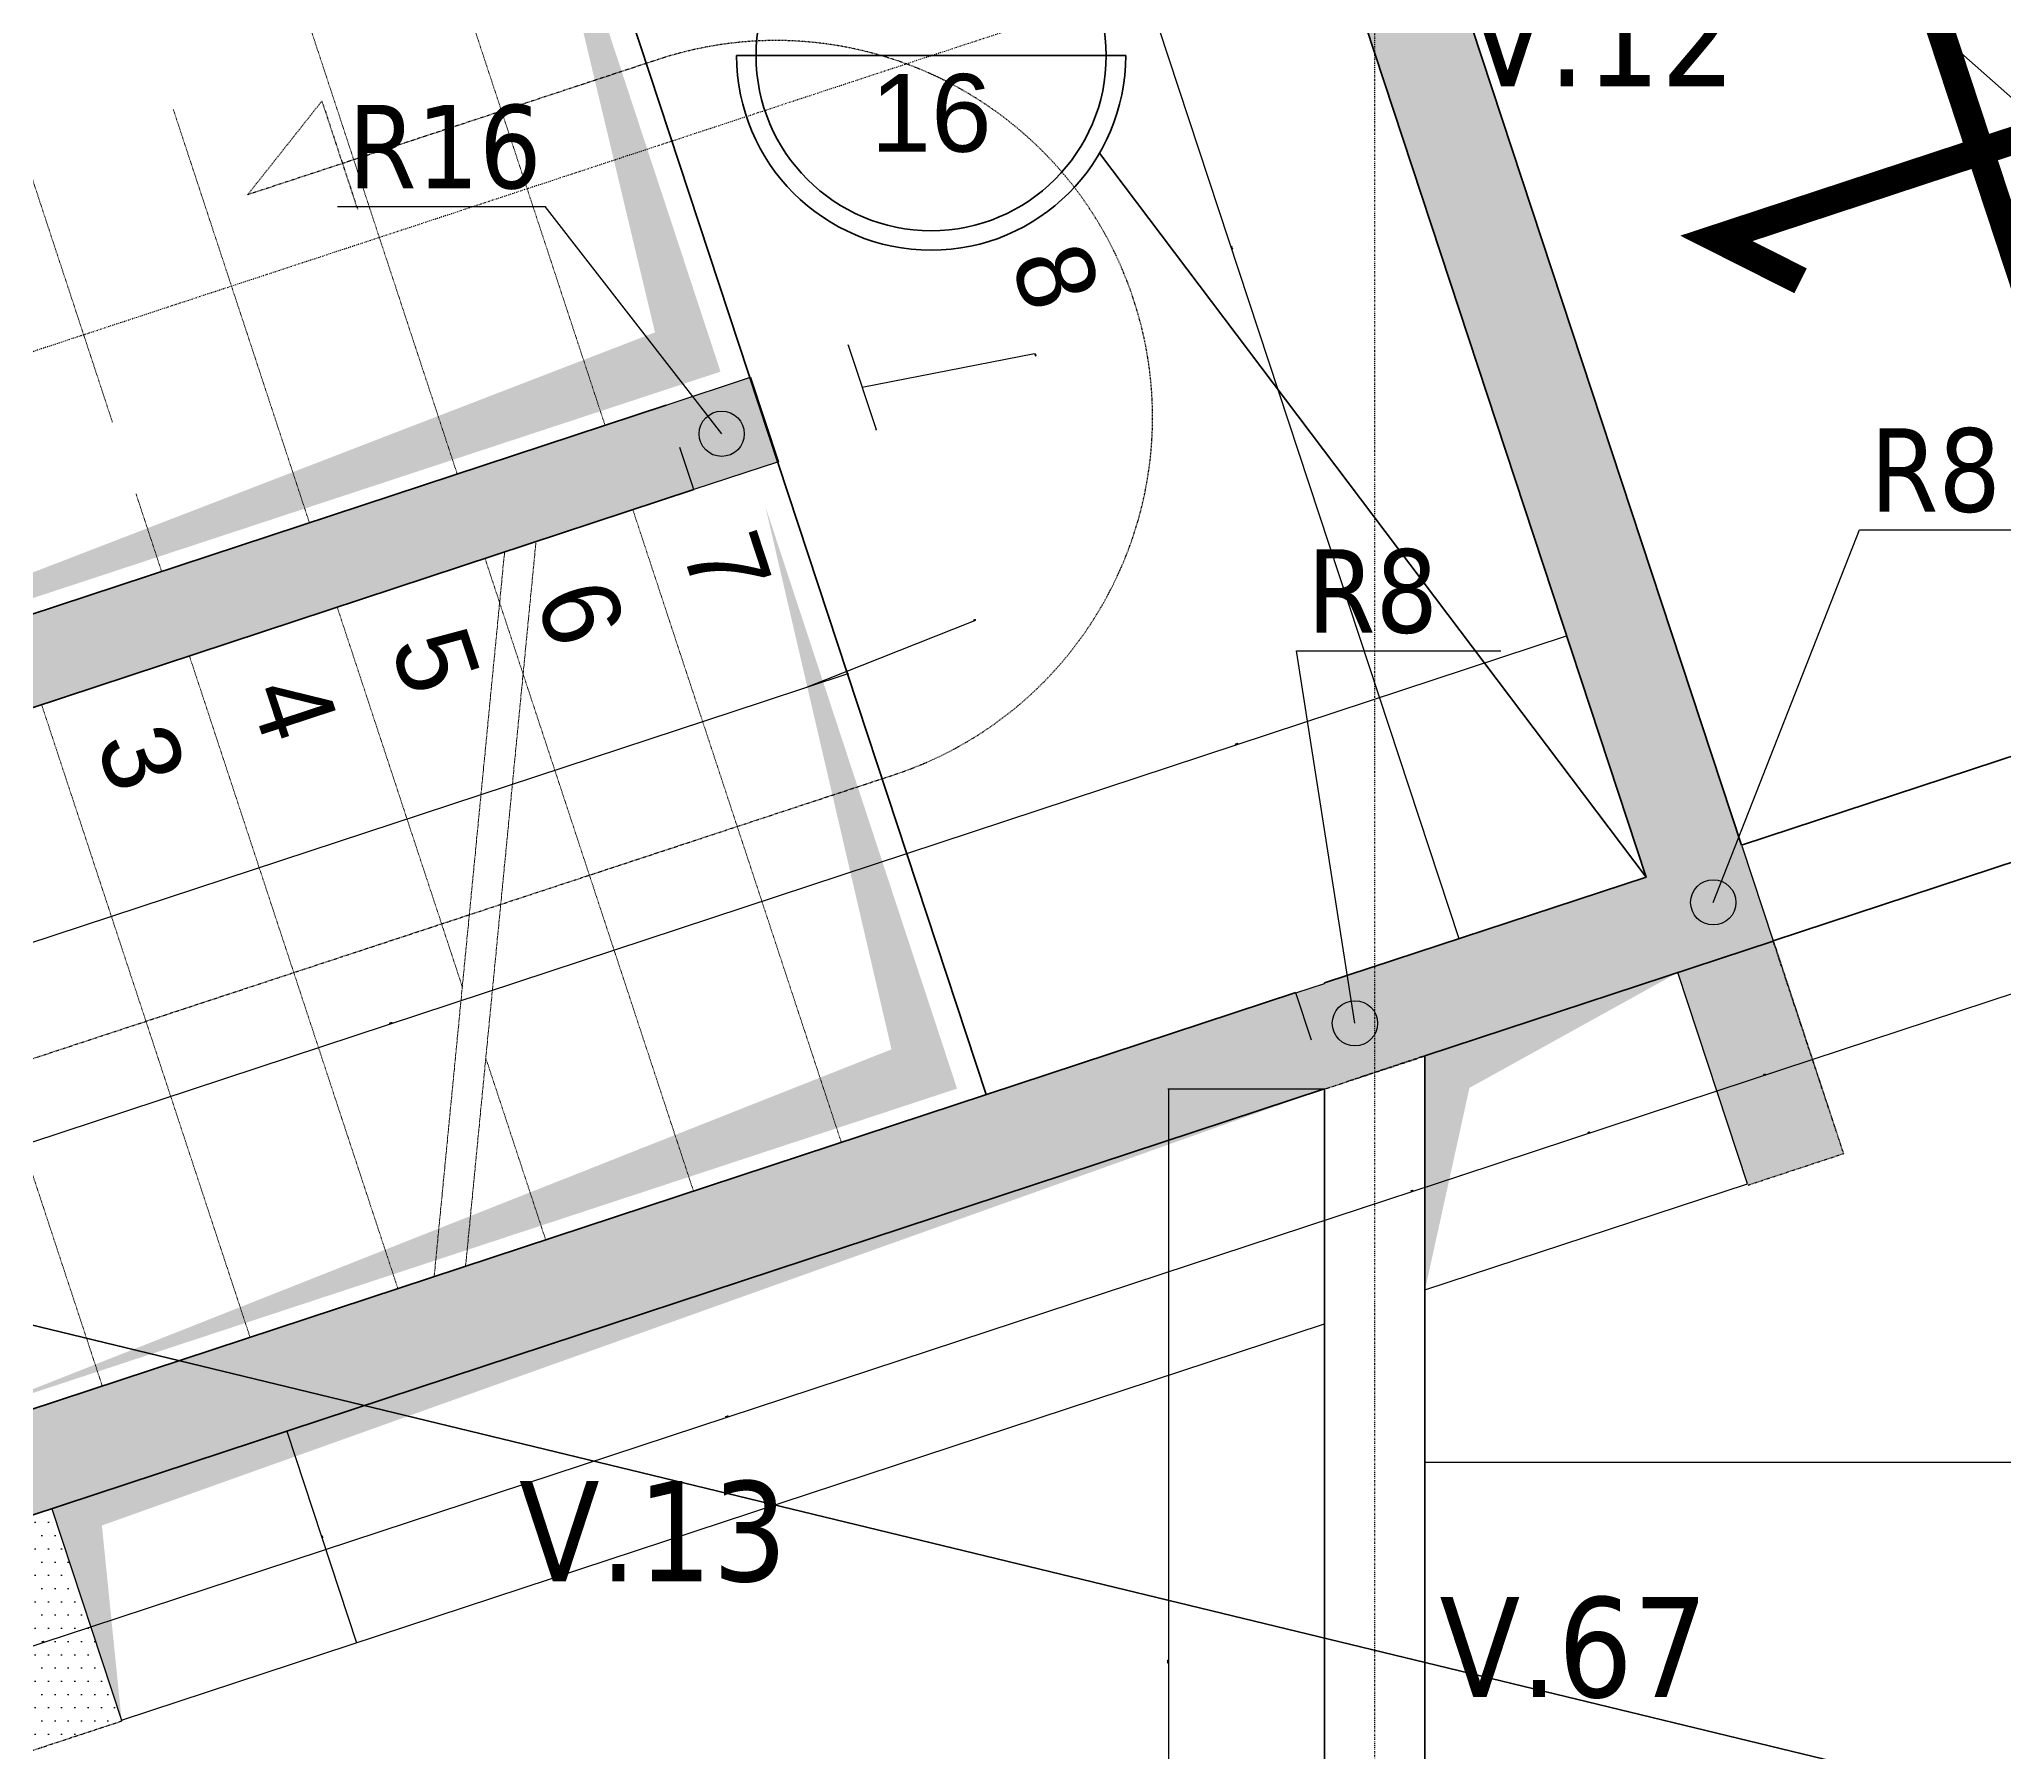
# Model space of a CAD drawing. Extents: x -12912 to 27386, y 1818 to 8189.
# Drawn here: x 118.1 to 471.7, y 6716.4 to 7024.7 of the extents above; entities that cross this region are included whole.
import ezdxf

# ---------------------------------------------------------------- set-up
doc = ezdxf.new("R2010")
doc.units = 0
doc.header["$MEASUREMENT"] = 0
for name, pattern in [('AXES2', [1.125, 0.75, -0.125, 0.125, -0.125]), ('CACHE2', [4.7625, 3.175, -1.5875]), ('GrDotted', [0.4, 0.1, -0.1, 0.1, -0.1]), ('GrFeatureAxis', [0.85, 0.25, -0.2, 0.1, -0.2, 0.1]), ('STRICHPUNKT2_S11', [0.9, 0.7, -0.1, 0, -0.1]), ('STRICHPUNKT2_S5', [1, 0.7, -0.1, 0.1, -0.1])]:
    doc.linetypes.add(name, pattern=pattern)
doc.layers.get('0').update_dxf_attribs({"linetype": 'CONTINUOUS'})
doc.layers.get('DEFPOINTS').update_dxf_attribs({"linetype": 'CONTINUOUS'})
for name, color, linetype in [('g-ax2', 1, 'AXES2'), ('g-tx', 7, 'CONTINUOUS'), ('K_ENT_M_Building_Coffrage PH Sous sol', 7, 'CONTINUOUS'), ('STR_AXES_REPERE', 1, 'CONTINUOUS'), ('STR_COTATION', 1, 'CONTINUOUS'), ('STR_dob_liaisons_voiles', 23, 'CONTINUOUS'), ('STR_RESV_DALLE', 11, 'CONTINUOUS'), ('STR_SURCH', 9, 'CACHE2'), ('STR_SURCH NIV 1', 9, 'CACHE2'), ('STR_TXT_V', 102, 'CONTINUOUS')]:
    doc.layers.add(name, color=color, linetype=linetype)
for name, color, linetype, lineweight in [('STR_AXES', 4, 'STRICHPUNKT2_S11', 25), ('STR_DALLES', 103, 'CONTINUOUS', 35), ('STR_dob_dalles', 130, 'CONTINUOUS', 35), ('STR_VOILES', 6, 'CONTINUOUS', 70)]:
    doc.layers.add(name, color=color, linetype=linetype, lineweight=lineweight)
doc.styles.add('EPAIS', font='TAHOMA.TTF')
doc.styles.add('GrDimensions', font='simplex.shx')
doc.dimstyles.new('GrDimensions', dxfattribs={"dimtxt": 0.09, "dimasz": 0.05, "dimexe": 0.07, "dimexo": 0, "dimgap": 0.05, "dimtad": 1, "dimzin": 0, "dimdsep": 46, "dimtxsty": 'GrDimensions', "dimblk": 'ARCHTICK', "dimblk1": 'ARCHTICK', "dimblk2": 'ARCHTICK', "dimcen": 0.09, "dimadec": 0, "dimazin": 0, "dimtfac": 1, "dimtdec": 4, "dimtmove": 0, "dimatfit": 3, "dimldrblk": 'OPEN30', "dimfxl": 0, "dimtolj": 1, "dimtzin": 0, "dimarcsym": 0})
doc.dimstyles.new('nOVO', dxfattribs={"dimscale": 1.3, "dimtxt": 0.09, "dimasz": 0.05, "dimexe": 0.07, "dimexo": 0, "dimgap": 0.05, "dimtad": 1, "dimzin": 0, "dimdsep": 46, "dimtxsty": 'GrDimensions', "dimblk": 'ARCHTICK', "dimcen": 0.09, "dimadec": 0, "dimazin": 0, "dimtfac": 1, "dimtmove": 0, "dimatfit": 3, "dimldrblk": 'OPEN30', "dimfxl": 0, "dimtolj": 1, "dimtzin": 0, "dimarcsym": 0})
doc.dimstyles.new('Novo_MALKO', dxfattribs={"dimscale": 1.3, "dimtxt": 0.09, "dimasz": 0.05, "dimexe": 0.07, "dimexo": 0, "dimgap": 0.05, "dimtad": 1, "dimdec": 0, "dimlfac": 100, "dimzin": 0, "dimdsep": 46, "dimtxsty": 'GrDimensions', "dimblk": 'ARCHTICK', "dimcen": 0.09, "dimadec": 0, "dimazin": 0, "dimtfac": 1, "dimtdec": 0, "dimtmove": 0, "dimatfit": 3, "dimldrblk": 'OPEN30', "dimfxl": 0, "dimtolj": 1, "dimtzin": 0, "dimarcsym": 0})
pattern_1 = [(0, (5243.0074, 5883.9378), (1.190625, 2.38125), [0, -2.38125])]

# ---------------------------------------------------------------- blocks, each defined once
blk = doc.blocks.new('_ArchTick')
at = {"color": 0, "linetype": 'ByBlock', "const_width": 0.15}
blk.add_lwpolyline([(-0.5, -0.5), (0.5, 0.5)], dxfattribs=at)
blk = doc.blocks.new('*D62')
at = {"layer": 'DEFPOINTS', "color": 0, "ltscale": 4.5}
for p in [(235.88, 6943.65), (248.43, 6905.55), (-75.24, 6840.04)]:
    blk.add_point(p, dxfattribs=at)
at = {"layer": 'STR_COTATION', "color": 0, "lineweight": -2, "ltscale": 4.5}
for p, q in [((-63.01, 6802.94), (248.43, 6905.55)), ((248.4, 6905.64), (248.46, 6905.46)), ((-63.04, 6803.02), (-62.98, 6802.85))]:
    blk.add_line(p, q, dxfattribs=at)
at = {"layer": 'STR_COTATION', "color": 0, "lineweight": -2, "ltscale": 4.5, "xscale": 0.065, "yscale": 0.065, "zscale": 0.065}
for p, rotation in [((248.43, 6905.55), 18.23570439482916), ((-63.01, 6802.94), 198.2357043948292)]:
    blk.add_blockref('_ArchTick', p, dxfattribs=dict(at, rotation=rotation))
at = {"layer": 'STR_COTATION', "color": 0, "ltscale": 4.5, "insert": (92.67, 6854.36), "char_height": 0.117, "attachment_point": 5, "rotation": 18.2357, "style": 'GrDimensions'}
blk.add_mtext('\\A1;327.91', dxfattribs=at)
blk = doc.blocks.new('_Open30')
at = {"color": 0, "linetype": 'ByBlock', "lineweight": -2}
for p, q in [((-1, 0.3), (0, 0)), ((0, 0), (-1, -0.3)), ((0, 0), (-1, 0))]:
    blk.add_line(p, q, dxfattribs=at)
blk = doc.blocks.new('*D63')
at = {"layer": 'DEFPOINTS', "color": 0, "ltscale": 4.5}
for p in [(251.07, 6948.66), (235.88, 6943.65), (263.62, 6910.56)]:
    blk.add_point(p, dxfattribs=at)
at = {"layer": 'STR_COTATION', "color": 0, "lineweight": -2, "ltscale": 4.5}
for p, q in [((256.03, 6908.05), (286.14, 6920)), ((286.14, 6920), (286.63, 6920.16)), ((248.43, 6905.55), (263.62, 6910.56)), ((263.6, 6910.64), (263.65, 6910.47)), ((248.4, 6905.64), (248.46, 6905.46))]:
    blk.add_line(p, q, dxfattribs=at)
at = {"layer": 'STR_COTATION', "color": 0, "lineweight": -2, "ltscale": 4.5, "xscale": 0.065, "yscale": 0.065, "zscale": 0.065}
for p, rotation in [((263.62, 6910.56), 18.23570439482916), ((248.43, 6905.55), 198.2357043948292)]:
    blk.add_blockref('_ArchTick', p, dxfattribs=dict(at, rotation=rotation))
at = {"layer": 'STR_COTATION', "color": 0, "ltscale": 4.5, "insert": (286.35, 6920.2), "char_height": 0.117, "attachment_point": 5, "rotation": 18.2357, "style": 'GrDimensions'}
blk.add_mtext('\\A1;1600', dxfattribs=at)
blk = doc.blocks.new('*D68')
at = {"layer": 'DEFPOINTS', "color": 0, "ltscale": 4.5}
for p in [(120.38, 6760.25), (103.19, 6754.59), (127.36, 6739.08)]:
    blk.add_point(p, dxfattribs=at)
at = {"layer": 'STR_COTATION', "color": 0, "lineweight": -2, "ltscale": 4.5}
for p, q in [((110.17, 6733.41), (127.36, 6739.08)), ((127.33, 6739.16), (127.39, 6738.99)), ((110.14, 6733.5), (110.2, 6733.33))]:
    blk.add_line(p, q, dxfattribs=at)
at = {"layer": 'STR_COTATION', "color": 0, "lineweight": -2, "ltscale": 4.5, "xscale": 0.065, "yscale": 0.065, "zscale": 0.065}
for p, rotation in [((127.36, 6739.08), 18.23570439482916), ((110.17, 6733.41), 198.2357043948292)]:
    blk.add_blockref('_ArchTick', p, dxfattribs=dict(at, rotation=rotation))
at = {"layer": 'STR_COTATION', "color": 0, "ltscale": 4.5, "insert": (118.73, 6736.36), "char_height": 0.117, "attachment_point": 5, "rotation": 18.2357, "style": 'GrDimensions'}
blk.add_mtext('\\A1;1810', dxfattribs=at)
blk = doc.blocks.new('*D69')
at = {"layer": 'DEFPOINTS', "color": 0, "ltscale": 4.5}
for p in [(349.31, 6835.84), (356.33, 6814.52), (120.38, 6760.25)]:
    blk.add_point(p, dxfattribs=at)
at = {"layer": 'STR_COTATION', "color": 0, "lineweight": -2, "ltscale": 4.5}
for p, q in [((127.36, 6739.08), (356.33, 6814.52)), ((356.31, 6814.6), (356.36, 6814.43)), ((127.33, 6739.16), (127.39, 6738.99))]:
    blk.add_line(p, q, dxfattribs=at)
at = {"layer": 'STR_COTATION', "color": 0, "lineweight": -2, "ltscale": 4.5, "xscale": 0.065, "yscale": 0.065, "zscale": 0.065}
for p, rotation in [((356.33, 6814.52), 18.23570439482916), ((127.36, 6739.08), 198.2357043948292)]:
    blk.add_blockref('_ArchTick', p, dxfattribs=dict(at, rotation=rotation))
at = {"layer": 'STR_COTATION', "color": 0, "ltscale": 4.5, "insert": (241.81, 6776.91), "char_height": 0.117, "attachment_point": 5, "rotation": 18.2357, "style": 'GrDimensions'}
blk.add_mtext('\\A1;241.08', dxfattribs=at)
blk = doc.blocks.new('*D70')
at = {"layer": 'DEFPOINTS', "color": 0, "ltscale": 4.5}
for p in [(366.82, 6841.56), (349.31, 6835.84), (373.83, 6820.28)]:
    blk.add_point(p, dxfattribs=at)
at = {"layer": 'STR_COTATION', "color": 0, "lineweight": -2, "ltscale": 4.5}
for p, q in [((356.33, 6814.52), (373.83, 6820.28)), ((373.8, 6820.37), (373.86, 6820.2)), ((356.31, 6814.6), (356.36, 6814.43))]:
    blk.add_line(p, q, dxfattribs=at)
at = {"layer": 'STR_COTATION', "color": 0, "lineweight": -2, "ltscale": 4.5, "xscale": 0.065, "yscale": 0.065, "zscale": 0.065}
for p, rotation in [((373.83, 6820.28), 18.23570439482916), ((356.33, 6814.52), 198.2357043948292)]:
    blk.add_blockref('_ArchTick', p, dxfattribs=dict(at, rotation=rotation))
at = {"layer": 'STR_COTATION', "color": 0, "ltscale": 4.5, "insert": (365.04, 6817.52), "char_height": 0.117, "attachment_point": 5, "rotation": 18.2357, "style": 'GrDimensions'}
blk.add_mtext('\\A1;1842', dxfattribs=at)
blk = doc.blocks.new('*D71')
at = {"layer": 'DEFPOINTS', "color": 0, "ltscale": 4.5}
for p in [(412.95, 6856.78), (366.82, 6841.56), (419.97, 6835.48)]:
    blk.add_point(p, dxfattribs=at)
at = {"layer": 'STR_COTATION', "color": 0, "lineweight": -2, "ltscale": 4.5}
for p, q in [((373.83, 6820.28), (419.97, 6835.48)), ((419.94, 6835.57), (420, 6835.4)), ((373.8, 6820.37), (373.86, 6820.2))]:
    blk.add_line(p, q, dxfattribs=at)
at = {"layer": 'STR_COTATION', "color": 0, "lineweight": -2, "ltscale": 4.5, "xscale": 0.065, "yscale": 0.065, "zscale": 0.065}
for p, rotation in [((419.97, 6835.48), 18.23570439482916), ((373.83, 6820.28), 198.2357043948292)]:
    blk.add_blockref('_ArchTick', p, dxfattribs=dict(at, rotation=rotation))
at = {"layer": 'STR_COTATION', "color": 0, "ltscale": 4.5, "insert": (396.86, 6828), "char_height": 0.117, "attachment_point": 5, "rotation": 18.2357, "style": 'GrDimensions'}
blk.add_mtext('\\A1;4858', dxfattribs=at)
blk = doc.blocks.new('*D72')
at = {"layer": 'DEFPOINTS', "color": 0, "ltscale": 4.5}
for p in [(430.05, 6862.41), (412.95, 6856.78), (437.06, 6841.12)]:
    blk.add_point(p, dxfattribs=at)
at = {"layer": 'STR_COTATION', "color": 0, "lineweight": -2, "ltscale": 4.5}
for p, q in [((419.97, 6835.48), (437.06, 6841.12)), ((437.04, 6841.2), (437.09, 6841.03)), ((419.94, 6835.57), (420, 6835.4))]:
    blk.add_line(p, q, dxfattribs=at)
at = {"layer": 'STR_COTATION', "color": 0, "lineweight": -2, "ltscale": 4.5, "xscale": 0.065, "yscale": 0.065, "zscale": 0.065}
for p, rotation in [((437.06, 6841.12), 18.23570439482916), ((419.97, 6835.48), 198.2357043948292)]:
    blk.add_blockref('_ArchTick', p, dxfattribs=dict(at, rotation=rotation))
at = {"layer": 'STR_COTATION', "color": 0, "ltscale": 4.5, "insert": (428.48, 6838.42), "char_height": 0.117, "attachment_point": 5, "rotation": 18.2357, "style": 'GrDimensions'}
blk.add_mtext('\\A1;1800', dxfattribs=at)
blk = doc.blocks.new('*D73')
at = {"layer": 'DEFPOINTS', "color": 0, "ltscale": 4.5}
for p in [(568.59, 6908.18), (575.65, 6886.78), (430.05, 6862.41)]:
    blk.add_point(p, dxfattribs=at)
at = {"layer": 'STR_COTATION', "color": 0, "lineweight": -2, "ltscale": 4.5}
for p, q in [((437.06, 6841.12), (575.65, 6886.78)), ((575.62, 6886.86), (575.67, 6886.69)), ((437.04, 6841.2), (437.09, 6841.03))]:
    blk.add_line(p, q, dxfattribs=at)
at = {"layer": 'STR_COTATION', "color": 0, "lineweight": -2, "ltscale": 4.5, "xscale": 0.065, "yscale": 0.065, "zscale": 0.065}
for p, rotation in [((575.65, 6886.78), 18.23570439482916), ((437.06, 6841.12), 198.2357043948292)]:
    blk.add_blockref('_ArchTick', p, dxfattribs=dict(at, rotation=rotation))
at = {"layer": 'STR_COTATION', "color": 0, "ltscale": 4.5, "insert": (506.32, 6864.06), "char_height": 0.117, "attachment_point": 5, "rotation": 18.2357, "style": 'GrDimensions'}
blk.add_mtext('\\A1;145.91', dxfattribs=at)
blk = doc.blocks.new('*D75')
at = {"layer": 'DEFPOINTS', "color": 0, "linetype": 'Continuous'}
for p in [(325.38, 7122.55), (291.63, 7111.43), (407.19, 6873.94)]:
    blk.add_point(p, dxfattribs=at)
at = {"layer": 'STR_COTATION', "color": 0, "linetype": 'Continuous', "lineweight": -2}
for p, q in [((325.38, 7122.55), (291.54, 7111.4)), ((373.53, 6862.85), (291.63, 7111.43)), ((407.19, 6873.94), (373.44, 6862.82))]:
    blk.add_line(p, q, dxfattribs=at)
at = {"layer": 'STR_COTATION', "color": 0, "linetype": 'Continuous', "lineweight": -2, "xscale": 0.065, "yscale": 0.065, "zscale": 0.065}
for p, rotation in [((291.63, 7111.43), 108.2357043947728), ((373.53, 6862.85), 288.2357043947728)]:
    blk.add_blockref('_ArchTick', p, dxfattribs=dict(at, rotation=rotation))
at = {"layer": 'STR_COTATION', "color": 0, "linetype": 'Continuous', "lineweight": -3, "insert": (332.7, 6987.18), "char_height": 0.117, "attachment_point": 5, "rotation": 288.2357, "style": 'GrDimensions'}
blk.add_mtext('\\A1;261.73', dxfattribs=at)
blk = doc.blocks.new('*D86')
at = {"layer": 'DEFPOINTS', "color": 0, "linetype": 'Continuous'}
for p in [(349.31, 6835.79), (321.25, 6629.81), (349.31, 6629.81)]:
    blk.add_point(p, dxfattribs=at)
at = {"layer": 'STR_COTATION', "color": 0, "linetype": 'Continuous', "lineweight": -2}
for p, q in [((349.31, 6835.79), (321.16, 6835.79)), ((321.25, 6835.79), (321.25, 6629.81)), ((349.31, 6629.81), (321.16, 6629.81))]:
    blk.add_line(p, q, dxfattribs=at)
at = {"layer": 'STR_COTATION', "color": 0, "linetype": 'Continuous', "lineweight": -2, "xscale": 0.065, "yscale": 0.065, "zscale": 0.065}
for p, rotation in [((321.25, 6835.79), 90), ((321.25, 6629.81), 270)]:
    blk.add_blockref('_ArchTick', p, dxfattribs=dict(at, rotation=rotation))
at = {"layer": 'STR_COTATION', "color": 0, "linetype": 'Continuous', "lineweight": -3, "insert": (321.12, 6732.8), "char_height": 0.117, "attachment_point": 5, "rotation": 90, "style": 'GrDimensions'}
blk.add_mtext('\\A1;205.98', dxfattribs=at)
blk = doc.blocks.new('*D607')
at = {"layer": 'DEFPOINTS', "color": 0, "ltscale": 4.5}
for p in [(246.06, 6963.85), (268.67, 6954.47), (251.07, 6948.66)]:
    blk.add_point(p, dxfattribs=at)
at = {"layer": 'STR_COTATION', "color": 0, "lineweight": -2, "ltscale": 4.5}
for p, q in [((263.57, 6969.63), (263.74, 6969.69)), ((263.66, 6969.66), (268.67, 6954.47)), ((266.16, 6962.06), (297.15, 6968.14)), ((297.15, 6968.14), (297.32, 6967.65)), ((268.58, 6954.44), (268.76, 6954.49))]:
    blk.add_line(p, q, dxfattribs=at)
at = {"layer": 'STR_COTATION', "color": 0, "lineweight": -2, "ltscale": 4.5, "xscale": 0.065, "yscale": 0.065, "zscale": 0.065}
for p, rotation in [((263.66, 6969.66), 108.2563405818816), ((268.67, 6954.47), 288.2563405818816)]:
    blk.add_blockref('_ArchTick', p, dxfattribs=dict(at, rotation=rotation))
at = {"layer": 'STR_COTATION', "color": 0, "ltscale": 4.5, "insert": (297.35, 6967.93), "char_height": 0.117, "attachment_point": 5, "rotation": 288.2563, "style": 'GrDimensions'}
blk.add_mtext('\\A1;1600', dxfattribs=at)
blk = doc.blocks.new('*D625')
at = {"layer": 'DEFPOINTS', "color": 0, "ltscale": 4.5}
for p in [(363.48, 7064.44), (349.14, 7050.13), (362.16, 7010.61)]:
    blk.add_point(p, dxfattribs=at)
at = {"layer": 'STR_COTATION', "color": 0, "lineweight": -2, "ltscale": 4.5}
for p, q in [((366.33, 7055.8), (349.14, 7050.13)), ((366.3, 7055.88), (366.35, 7055.71)), ((357.73, 7052.97), (391.55, 7031.45)), ((349.17, 7050.05), (349.11, 7050.22)), ((391.55, 7031.45), (392.02, 7031.61))]:
    blk.add_line(p, q, dxfattribs=at)
at = {"layer": 'STR_COTATION', "color": 0, "lineweight": -2, "ltscale": 4.5, "xscale": 0.065, "yscale": 0.065, "zscale": 0.065}
for p, rotation in [((366.33, 7055.8), 18.23570439482914), ((349.14, 7050.13), 198.2357043948292)]:
    blk.add_blockref('_ArchTick', p, dxfattribs=dict(at, rotation=rotation))
at = {"layer": 'STR_COTATION', "color": 0, "ltscale": 4.5, "insert": (391.75, 7031.65), "char_height": 0.117, "attachment_point": 5, "rotation": 18.2357, "style": 'GrDimensions'}
blk.add_mtext('\\A1;1810', dxfattribs=at)
blk = doc.blocks.new('*D654')
at = {"layer": 'DEFPOINTS', "color": 0, "ltscale": 4.5}
for p in [(120.38, 6760.31), (175.18, 6736.2), (132.91, 6722.27)]:
    blk.add_point(p, dxfattribs=at)
at = {"layer": 'STR_COTATION', "color": 0, "lineweight": -2, "ltscale": 4.5}
for p, q in [((162.56, 6774.21), (162.74, 6774.27)), ((162.65, 6774.24), (175.18, 6736.2)), ((175.1, 6736.17), (175.27, 6736.23))]:
    blk.add_line(p, q, dxfattribs=at)
at = {"layer": 'STR_COTATION', "color": 0, "lineweight": -2, "ltscale": 4.5, "xscale": 0.065, "yscale": 0.065, "zscale": 0.065}
for p, rotation in [((162.65, 6774.24), 108.2370000000066), ((175.18, 6736.2), 288.2370000000066)]:
    blk.add_blockref('_ArchTick', p, dxfattribs=dict(at, rotation=rotation))
at = {"layer": 'STR_COTATION', "color": 0, "ltscale": 4.5, "insert": (169.04, 6755.26), "char_height": 0.117, "attachment_point": 5, "rotation": 288.237, "style": 'GrDimensions'}
blk.add_mtext('\\A1;4005', dxfattribs=at)
blk = doc.blocks.new('*D899')
at = {"layer": 'DEFPOINTS', "color": 0, "ltscale": 4.5}
for p in [(603.36, 6768.69), (367.41, 6757.58), (603.36, 6757.58)]:
    blk.add_point(p, dxfattribs=at)
at = {"layer": 'STR_COTATION', "color": 0, "lineweight": -2, "ltscale": 4.5}
for p, q in [((367.41, 6768.6), (367.41, 6768.78)), ((367.41, 6768.69), (603.36, 6768.69)), ((603.36, 6768.6), (603.36, 6768.78))]:
    blk.add_line(p, q, dxfattribs=at)
at = {"layer": 'STR_COTATION', "color": 0, "lineweight": -2, "ltscale": 4.5, "xscale": 0.065, "yscale": 0.065, "zscale": 0.065, "rotation": 180}
blk.add_blockref('_ArchTick', (367.41, 6768.69), dxfattribs=at)
at = {"layer": 'STR_COTATION', "color": 0, "lineweight": -2, "ltscale": 4.5, "xscale": 0.065, "yscale": 0.065, "zscale": 0.065}
blk.add_blockref('_ArchTick', (603.36, 6768.69), dxfattribs=at)
at = {"layer": 'STR_COTATION', "color": 0, "ltscale": 4.5, "insert": (485.38, 6768.81), "char_height": 0.117, "attachment_point": 5, "style": 'GrDimensions'}
blk.add_mtext('\\A1;235.95', dxfattribs=at)
blk = doc.blocks.new('*D979')
at = {"layer": 'DEFPOINTS', "color": 0, "ltscale": 4.5}
for p in [(274.18, 6878.19), (281.09, 6857.23), (95.45, 6796.06)]:
    blk.add_point(p, dxfattribs=at)
at = {"layer": 'STR_COTATION', "color": 0, "lineweight": -2, "ltscale": 4.5}
for p, q in [((88.56, 6816.95), (274.18, 6878.19)), ((274.2, 6878.1), (274.15, 6878.28)), ((88.58, 6816.86), (88.53, 6817.04))]:
    blk.add_line(p, q, dxfattribs=at)
at = {"layer": 'STR_COTATION', "color": 0, "lineweight": -2, "ltscale": 4.5, "xscale": 0.065, "yscale": 0.065, "zscale": 0.065}
for p, rotation in [((274.18, 6878.19), 18.258271237584), ((88.56, 6816.95), 198.258271237584)]:
    blk.add_blockref('_ArchTick', p, dxfattribs=dict(at, rotation=rotation))
at = {"layer": 'STR_COTATION', "color": 0, "ltscale": 4.5, "insert": (181.33, 6847.69), "char_height": 0.117, "attachment_point": 5, "rotation": 18.2583, "style": 'GrDimensions'}
blk.add_mtext('\\A1;195.46', dxfattribs=at)
blk = doc.blocks.new('*D980')
at = {"layer": 'DEFPOINTS', "color": 0, "ltscale": 4.5}
for p in [(392.88, 6917.35), (400.88, 6893.11), (281.09, 6857.23)]:
    blk.add_point(p, dxfattribs=at)
at = {"layer": 'STR_COTATION', "color": 0, "lineweight": -2, "ltscale": 4.5}
for p, q in [((274.18, 6878.19), (392.88, 6917.35)), ((392.91, 6917.27), (392.85, 6917.44)), ((274.2, 6878.1), (274.15, 6878.28))]:
    blk.add_line(p, q, dxfattribs=at)
at = {"layer": 'STR_COTATION', "color": 0, "lineweight": -2, "ltscale": 4.5, "xscale": 0.065, "yscale": 0.065, "zscale": 0.065}
for p, rotation in [((392.88, 6917.35), 18.258271237584), ((274.18, 6878.19), 198.258271237584)]:
    blk.add_blockref('_ArchTick', p, dxfattribs=dict(at, rotation=rotation))
at = {"layer": 'STR_COTATION', "color": 0, "ltscale": 4.5, "insert": (333.49, 6897.89), "char_height": 0.117, "attachment_point": 5, "rotation": 18.2583, "style": 'GrDimensions'}
blk.add_mtext('\\A1;125.00', dxfattribs=at)

msp = doc.modelspace()

# ---------------------------------------------------------------- hatches: boundary and pattern name
at = {"layer": 'STR_AXES_REPERE', "linetype": 'Continuous'}
for points in [[(235.876, 6943.647), (230.864, 6958.842), (246.058, 6963.854), (251.071, 6948.66)], [(407.303, 6873.926), (424.399, 6879.559), (430.032, 6862.463), (412.936, 6856.83)], [(344.179, 6853.103), (361.275, 6858.736), (366.908, 6841.64), (349.812, 6836.007)]]:
    msp.add_hatch(color=256, dxfattribs=at).paths.add_polyline_path(points)
at = {"layer": 'STR_dob_liaisons_voiles', "ltscale": 4.5}
h = msp.add_hatch(color=256, dxfattribs=at)
h.paths.add_polyline_path([(242.366, 6957.472, 0.0938149), (240.878, 6957.753), (240.878, 6953.683)])
h.paths.add_polyline_path([(240.878, 6953.683), (240.878, 6949.614, 0.4142136), (244.948, 6953.683, 0.3084139), (242.366, 6957.472)])
h.paths.add_polyline_path([(240.878, 6957.753, 0.4142136), (236.808, 6953.683, 0.4142136), (240.878, 6949.614)])
h = msp.add_hatch(color=256, dxfattribs=at)
h.paths.add_polyline_path([(420.761, 6873.18, 0.0938149), (419.273, 6873.462), (419.273, 6869.392)])
h.paths.add_polyline_path([(419.273, 6869.392), (419.273, 6865.322, 0.4142136), (423.343, 6869.392, 0.3084139), (420.761, 6873.18)])
h.paths.add_polyline_path([(419.273, 6873.462, 0.4142136), (415.204, 6869.392, 0.4142136), (419.273, 6865.322)])
h = msp.add_hatch(color=256, dxfattribs=at)
h.paths.add_polyline_path([(356.297, 6851.419, 0.0938149), (354.809, 6851.701), (354.809, 6847.631)])
h.paths.add_polyline_path([(354.809, 6847.631), (354.809, 6843.561, 0.4142136), (358.879, 6847.631, 0.3084139), (356.297, 6851.419)])
h.paths.add_polyline_path([(354.809, 6851.701, 0.4142136), (350.739, 6847.631, 0.4142136), (354.809, 6843.561)])
at = {"layer": 'STR_RESV_DALLE', "linetype": 'Continuous'}
for points in [[(367.408, 6841.803), (412.875, 6856.751), (375.408, 6836.012)], [(367.408, 6799.654), (367.408, 6841.803), (375.408, 6836.012)]]:
    msp.add_hatch(color=256, dxfattribs=at).paths.add_polyline_path(points, flags=0)
at = {"layer": 'STR_SURCH', "linetype": 'Continuous'}
h = msp.add_hatch(dxfattribs=at)
h.set_pattern_fill('DOTS', color=256, scale=1.5, style=0)
h.set_pattern_definition(pattern_1)
h.paths.add_polyline_path([(442.743, 6824.198), (341.911, 7130.207), (324.723, 7124.543), (425.555, 6818.534)])
h = msp.add_hatch(dxfattribs=at)
h.set_pattern_fill('DOTS', color=256, scale=1.5, style=0)
h.set_pattern_definition(pattern_1)
h.paths.add_polyline_path([(-77.554, 6840.375), (251.068, 6948.659), (246.061, 6963.855), (-82.561, 6855.571)])
h = msp.add_hatch(dxfattribs=at)
h.set_pattern_fill('DOTS', color=256, scale=1.5, style=0)
h.set_pattern_definition(pattern_1)
h.paths.add_polyline_path([(74.836, 6764.286), (80.506, 6747.1), (412.958, 6856.786), (407.288, 6873.972)])
h = msp.add_hatch(dxfattribs=at)
h.set_pattern_fill('DOTS', color=256, scale=1.5, style=0)
h.set_pattern_definition(pattern_1)
h.paths.add_polyline_path([(115.759, 6716.454), (132.947, 6722.118), (120.381, 6760.255), (103.194, 6754.585)])

# ---------------------------------------------------------------- linework, layer by layer
at = {"color": 1, "linetype": 'ByBlock', "const_width": 5}
for points in [[(467.334, 7004.491), (451.686, 7051.98), (442.928, 7034.613)], [(467.334, 7004.491), (514.823, 7020.139), (497.456, 7028.897)], [(434.987, 6981.208), (419.846, 6988.844), (467.334, 7004.491)], [(490.618, 6972.144), (482.982, 6957.003), (467.334, 7004.491)]]:
    msp.add_lwpolyline(points, dxfattribs=at)
at = {"layer": 'g-ax2', "ltscale": 0.1}
msp.add_lwpolyline([(85.683, 6830.992), (271.838, 6892.329, 1), (229.434, 7021.023), (155.596, 6996.694), (168.947, 7013.557), (175.365, 6994.079)], format="xyb", dxfattribs=at)
at = {"layer": 'K_ENT_M_Building_Coffrage PH Sous sol', "color": 7, "linetype": 'GrFeatureAxis'}
msp.add_lwpolyline([(-1127.54, 6558.731), (936.63, 7238.414)], dxfattribs=at)
at = {"layer": 'STR_AXES', "linetype": 'GrFeatureAxis'}
msp.add_line((358.36, 5622.963), (358.36, 8022.963), dxfattribs=at)
at = {"layer": 'STR_AXES_REPERE', "linetype": 'Continuous'}
for p, q in [((230.866, 6958.843), (246.058, 6963.854)), ((246.058, 6963.854), (251.071, 6948.66)), ((235.876, 6943.647), (233.37, 6951.245)), ((251.071, 6948.66), (235.876, 6943.647)), ((424.399, 6879.559), (430.032, 6862.463)), ((344.179, 6853.103), (349.311, 6854.794)), ((346.981, 6844.596), (344.179, 6853.103))]:
    msp.add_line(p, q, dxfattribs=at)
at = {"layer": 'STR_DALLES', "linetype": 'Continuous'}
msp.add_lwpolyline([(206.569, 7083.405), (288.473, 6834.824)], dxfattribs=at)
at = {"layer": 'STR_dob_dalles', "linetype": 'Continuous', "lineweight": 35}
for p, q in [((950.965, 6591.424), (341.819, 7130.176)), ((243.561, 7021.727), (313.561, 7021.727)), ((950.965, 6591.4), (-77.554, 6840.375))]:
    msp.add_line(p, q, dxfattribs=at)
at = {"layer": 'STR_dob_dalles', "ltscale": 4.5}
msp.add_line((308.853, 7004.195), (407.195, 6873.941), dxfattribs=at)
at = {"layer": 'STR_dob_dalles', "linetype": 'Continuous', "lineweight": 35}
for major_axis, start_param, end_param in [((-22.274, 22.274), 3.9269908, 10.2101761), ((-24.749, 24.749), 0.785399, 3.9269916)]:
    msp.add_ellipse((278.561, 7021.727), major_axis=major_axis, ratio=1, start_param=start_param, end_param=end_param, dxfattribs=at)
at = {"layer": 'STR_dob_liaisons_voiles', "ltscale": 4.5}
for p, q in [((171.784, 6994.592), (209.093, 6994.592)), ((240.878, 6953.683), (209.093, 6994.592)), ((419.273, 6869.392), (445.588, 6936.409)), ((445.588, 6936.409), (483.204, 6936.409)), ((354.809, 6847.631), (344.32, 6914.648)), ((344.32, 6914.648), (381.077, 6914.648))]:
    msp.add_line(p, q, dxfattribs=at)
for centre in [(240.878, 6953.683), (419.273, 6869.392), (354.809, 6847.631)]:
    msp.add_circle(centre, 4.07, dxfattribs=at)
at = {"layer": 'STR_RESV_DALLE', "linetype": 'Continuous'}
for p, q in [((425.406, 6818.765), (412.875, 6856.751)), ((367.408, 6799.654), (425.406, 6818.765)), ((132.913, 6722.269), (349.311, 6793.574)), ((120.378, 6760.309), (132.913, 6722.269))]:
    msp.add_line(p, q, dxfattribs=at)
for points in [[(203.936, 7076.437), (240.672, 6964.866), (228.877, 6971.932), (35.325, 6897.25)], [(248.719, 6940.682), (283.226, 6835.879), (271.431, 6842.946), (106.682, 6777.748)], [(132.913, 6722.269), (120.378, 6760.309), (129.372, 6757.283), (349.311, 6835.836)]]:
    msp.add_solid(points, dxfattribs=at)
at = {"layer": 'STR_SURCH', "linetype": 'GrDotted', "lineweight": 15}
for p, q in [((219.899, 6955.19), (180.529, 7074.753)), ((193.303, 6946.433), (153.934, 7065.996)), ((131.274, 6955.762), (100.743, 7048.481)), ((166.708, 6937.676), (142.215, 7012.059)), ((140.113, 6928.919), (135.499, 6942.931)), ((262.415, 6826.161), (224.893, 6940.033)), ((235.821, 6817.398), (198.3, 6931.27)), ((194.214, 6854.2), (171.706, 6922.507)), ((182.634, 6799.872), (145.113, 6913.744)), ((156.041, 6791.11), (118.519, 6904.982)), ((129.447, 6782.347), (91.926, 6896.219)), ((209.228, 6808.635), (198.439, 6841.376))]:
    msp.add_line(p, q, dxfattribs=at)
at = {"layer": 'STR_SURCH', "linetype": 'GrDotted'}
for q in [(430.032, 6862.463), (430.123, 6862.497)]:
    msp.add_line((442.743, 6824.198), q, dxfattribs=at)
at = {"layer": 'STR_SURCH', "linetype": 'GrDotted', "ltscale": 0.25}
for p, q in [((349.311, 6835.786), (367.408, 6841.757)), ((367.408, 6841.803), (353.453, 6837.153)), ((425.555, 6818.534), (442.743, 6824.198)), ((115.759, 6716.454), (132.947, 6722.118))]:
    msp.add_line(p, q, dxfattribs=at)
at = {"layer": 'STR_SURCH', "linetype": 'GrDotted', "ltscale": 0.003877}
msp.add_line((132.913, 6722.269), (132.947, 6722.118), dxfattribs=at)
at = {"layer": 'STR_SURCH NIV 1', "linetype": 'STRICHPUNKT2_S5', "lineweight": 18}
for p, q in [((194.8, 6803.916), (207.467, 6934.287)), ((189.147, 6802.053), (201.814, 6932.424))]:
    msp.add_line(p, q, dxfattribs=at)
at = {"layer": 'STR_VOILES', "linetype": 'Continuous'}
for p, q in [((342.475, 7128.184), (424.367, 6879.655)), ((407.195, 6873.941), (325.317, 7122.428)), ((-80.664, 6856.196), (230.864, 6958.842)), ((235.873, 6943.646), (-75.562, 6841.031)), ((424.367, 6879.655), (580.023, 6931.014)), ((568.592, 6908.186), (430.038, 6862.469)), ((349.311, 6854.902), (407.195, 6873.941)), ((430.05, 6862.408), (367.408, 6841.803)), ((70.236, 6762.823), (344.146, 6853.189)), ((349.311, 6854.794), (349.311, 6854.902)), ((367.408, 6841.803), (367.408, 6629.81)), ((349.311, 6835.836), (75.906, 6745.637)), ((349.311, 6629.81), (349.311, 6835.836))]:
    msp.add_line(p, q, dxfattribs=at)

# ---------------------------------------------------------------- texts
at = {"layer": 'g-tx'}
for s, p in [('8', (292.774, 6984.773)), ('7', (233.577, 6932.933)), ('6', (207.307, 6924.277)), ('5', (181.218, 6915.68)), ('4', (155.613, 6907.243)), ('3', (128.272, 6898.234))]:
    msp.add_text(s, height=14, rotation=288.20183, dxfattribs=at).set_placement(p)
at = {"layer": 'STR_dob_dalles', "linetype": 'Continuous', "lineweight": 35, "insert": (278.561, 7004.227), "char_height": 14, "attachment_point": 8, "rotation": 0.00005}
msp.add_mtext('{\\fSwis721 Lt BT|b0|i0|c0|p34;16}', dxfattribs=at)
at = {"layer": 'STR_dob_liaisons_voiles', "ltscale": 4.5, "style": 'EPAIS'}
for s, p in [('R16', (173.673, 6997.866)), ('R8', (447.478, 6939.684)), ('R8', (346.209, 6917.923))]:
    msp.add_text(s, height=15, dxfattribs=at).set_placement(p)
at = {"layer": 'STR_TXT_V', "ltscale": 4.5, "style": 'EPAIS'}
for s, p in [('V.12', (375.028, 7016.194)), ('V.13', (204.405, 6747.269)), ('V.67', (370.024, 6726.418))]:
    msp.add_text(s, height=18, dxfattribs=at).set_placement(p)

# ---------------------------------------------------------------- dimensions: what is measured, and where the dimension line sits
at = {"layer": 'STR_COTATION', "linetype": 'Continuous', "lineweight": -3}
for base, p1, p2, angle, picture, middle in [((291.629, 7111.431), (407.195, 6873.941), (325.379, 7122.551), 288.2357, '*D75', (332.697, 6987.179)), ((321.247, 6629.81), (349.311, 6835.786), (349.311, 6629.81), 90, '*D86', (321.123, 6732.798))]:
    dim = msp.add_linear_dim(base=base, p1=p1, p2=p2, angle=angle, dimstyle='GrDimensions', override={"dimscale": 1.3}, dxfattribs=at)
    dim.commit()
    dim.dimension.update_dxf_attribs({"geometry": picture, "text_midpoint": middle})
at = {"layer": 'STR_COTATION', "ltscale": 4.5}
for base, p1, p2, angle, picture, middle, dimtype in [((349.1395, 7050.1346), (363.4784, 7064.4401), (362.162, 7010.6096), 18.2357, '*D625', (391.612, 7031.4745), 160), ((268.67, 6954.465), (246.058, 6963.854), (251.071, 6948.66), 288.25634, '*D607', (297.175, 6968.081), 161), ((263.625, 6910.556), (235.876, 6943.647), (251.071, 6948.66), 18.2357, '*D63', (286.199, 6920.017), 160)]:
    dim = msp.add_linear_dim(base=base, p1=p1, p2=p2, angle=angle, dimstyle='nOVO', override={"dimdec": 0, "dimlfac": 100, "dimtmove": 1}, dxfattribs=at)
    dim.commit()
    dim.dimension.update_dxf_attribs({"geometry": picture, "text_midpoint": middle, "dimtype": dimtype})
for base, p1, p2, angle, dimstyle, override, picture, middle in [((248.428, 6905.549), (-75.236, 6840.041), (235.876, 6943.647), 18.2357, 'nOVO', {"dimtmove": 1}, '*D62', (92.67, 6854.361)), ((575.646, 6886.776), (430.05, 6862.408), (568.593, 6908.184), 18.2357, 'nOVO', {"dimtmove": 1}, '*D73', (506.317, 6864.064)), ((437.065, 6841.117), (412.951, 6856.783), (430.05, 6862.408), 18.2357, 'nOVO', {"dimdec": 0, "dimlfac": 100, "dimtmove": 1}, '*D72', (428.478, 6838.418)), ((419.969, 6835.484), (366.816, 6841.562), (412.951, 6856.783), 18.2357, 'Novo_MALKO', {"dimtmove": 1}, '*D71', (396.859, 6828)), ((373.827, 6820.282), (349.311, 6835.836), (366.816, 6841.562), 18.2357, 'nOVO', {"dimdec": 0, "dimlfac": 100, "dimtmove": 1}, '*D70', (365.042, 6817.517)), ((356.334, 6814.518), (120.383, 6760.248), (349.311, 6835.836), 18.2357, 'nOVO', {"dimtmove": 1}, '*D69', (241.808, 6776.915)), ((175.185, 6736.198), (120.378, 6760.309), (132.913, 6722.269), 288.237, 'nOVO', {"dimdec": 0, "dimlfac": 100}, '*D654', (169.035, 6755.256)), ((127.358, 6739.077), (103.194, 6754.585), (120.383, 6760.248), 18.2357, 'nOVO', {"dimdec": 0, "dimlfac": 100, "dimtmove": 1}, '*D68', (118.725, 6736.362))]:
    dim = msp.add_linear_dim(base=base, p1=p1, p2=p2, angle=angle, dimstyle=dimstyle, override=override, dxfattribs=at)
    dim.commit()
    dim.dimension.update_dxf_attribs({"geometry": picture, "text_midpoint": middle})
for base, p1, p2, picture, middle in [((392.881, 6917.352), (281.091, 6857.229), (400.878, 6893.113), '*D980', (333.49, 6897.888)), ((274.176, 6878.189), (95.447, 6796.062), (281.091, 6857.229), '*D979', (181.327, 6847.688))]:
    dim = msp.add_linear_dim(base=base, p1=p1, p2=p2, angle=18.25827, dimstyle='nOVO', dxfattribs=at)
    dim.commit()
    dim.dimension.update_dxf_attribs({"geometry": picture, "text_midpoint": middle})
dim = msp.add_linear_dim(base=(603.358, 6768.687), p1=(367.408, 6757.575), p2=(603.358, 6757.576), dimstyle='nOVO', override={"dimtmove": 1}, dxfattribs=at)
dim.commit()
dim.dimension.update_dxf_attribs({"geometry": '*D899', "text_midpoint": (485.383, 6768.811)})

doc.saveas('drawing.dxf')
